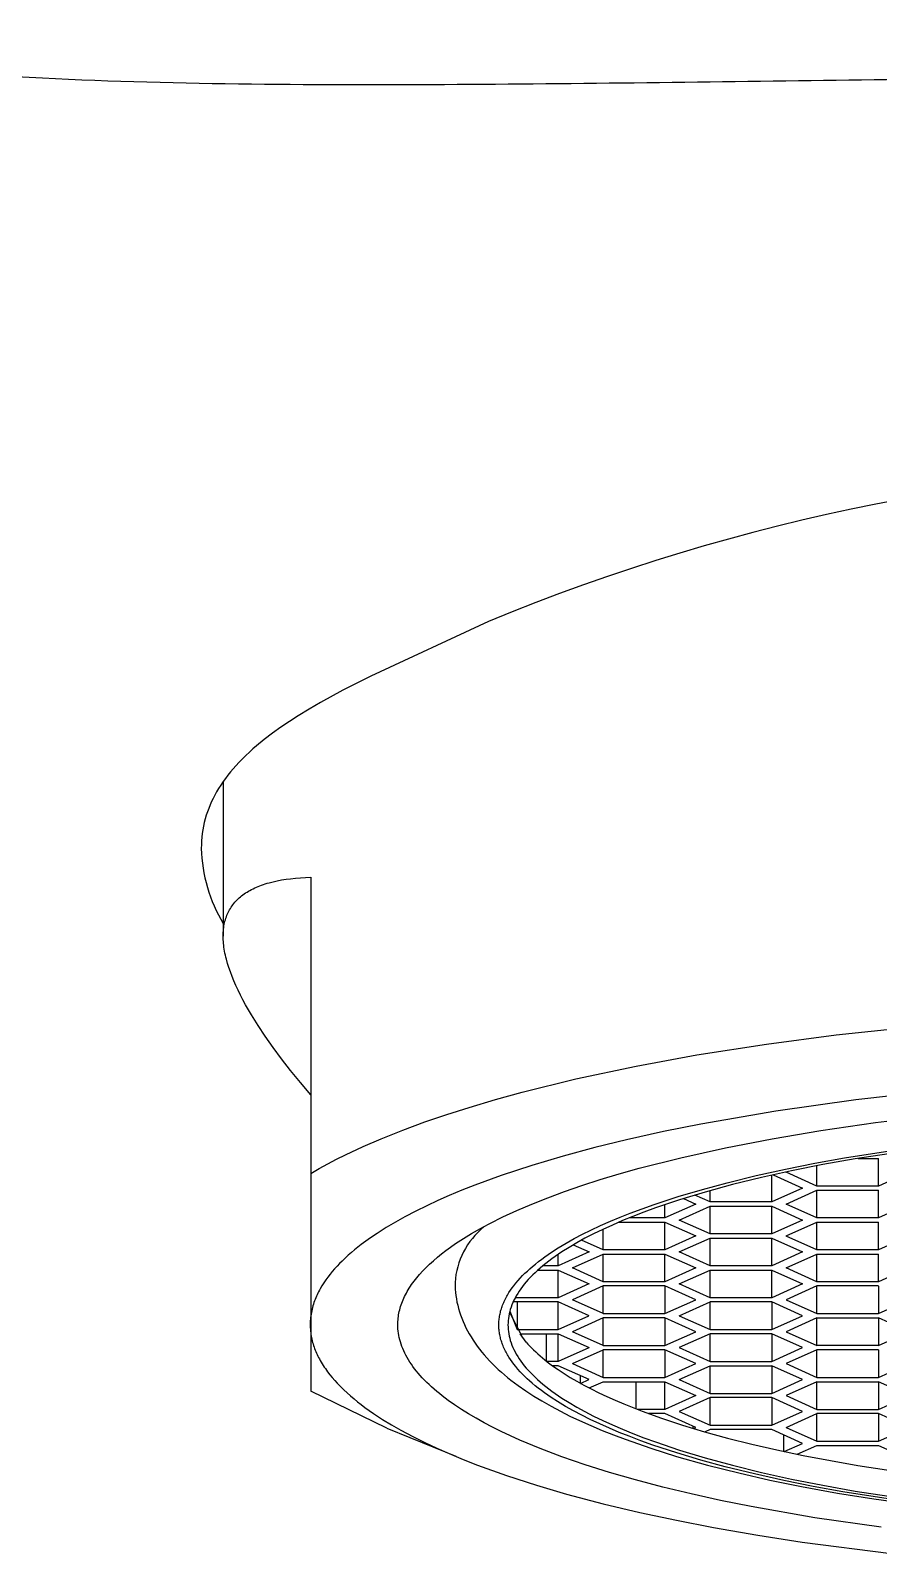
# Model space of a CAD drawing. Extents: x 38931 to 39525, y 15845 to 16265.
# Drawn here: x 39344.56 to 39354.24, y 15967.34 to 15984.72 of the extents above; entities that cross this region are included whole.
import ezdxf

# ---------------------------------------------------------------- set-up
doc = ezdxf.new("R2010")
doc.units = 0
doc.header["$LTSCALE"] = 7
doc.header["$MEASUREMENT"] = 0
doc.layers.get('0').update_dxf_attribs({"color": 2, "linetype": 'CONTINUOUS'})
doc.layers.add('DWG', color=7, linetype='CONTINUOUS')
doc.layers.add('Make2D 표시선', color=7, linetype='CONTINUOUS')

msp = doc.modelspace()

# ---------------------------------------------------------------- linework, layer by layer
at = {"color": 2}
for p, q in [((39353.5376, 15971.53296), (39353.5376, 15971.76357)), ((39354.00878, 15971.8483), (39354.24102, 15971.8483)), ((39354.24102, 15971.53296), (39354.24102, 15971.8478)), ((39353.02266, 15971.3509), (39353.02266, 15971.65629)), ((39353.03744, 15971.65961), (39353.37437, 15971.50857)), ((39353.18589, 15971.69063), (39353.19222, 15971.69347)), ((39353.5376, 15971.53296), (39353.18607, 15971.69055)), ((39354.59254, 15971.69055), (39354.24102, 15971.53296)), ((39352.01624, 15971.38917), (39352.156, 15971.32651)), ((39352.31923, 15971.3509), (39352.14556, 15971.42876)), ((39352.31923, 15971.3509), (39352.31923, 15971.47918)), ((39353.37418, 15971.50849), (39353.02266, 15971.3509)), ((39353.18589, 15971.32651), (39353.53741, 15971.4841)), ((39354.24102, 15971.53296), (39353.5376, 15971.53296)), ((39353.5376, 15971.48418), (39354.24102, 15971.48418)), ((39353.5376, 15971.16884), (39353.5376, 15971.48368)), ((39354.24102, 15971.16884), (39354.24102, 15971.48368)), ((39352.15582, 15971.32643), (39351.80429, 15971.16884)), ((39351.80429, 15971.16884), (39351.80429, 15971.32004)), ((39351.96752, 15971.14445), (39352.31905, 15971.30204)), ((39353.02266, 15971.3509), (39352.31923, 15971.3509)), ((39352.31923, 15971.30212), (39353.02266, 15971.30212)), ((39352.31923, 15970.98679), (39352.31923, 15971.30162)), ((39353.02266, 15970.98679), (39353.02266, 15971.30162)), ((39353.02284, 15971.30204), (39353.37437, 15971.14445)), ((39353.5376, 15971.16884), (39353.18607, 15971.32643)), ((39354.59254, 15971.32643), (39354.24102, 15971.16884)), ((39351.10087, 15970.80473), (39351.10087, 15971.04076)), ((39351.27803, 15971.12006), (39351.80429, 15971.12006)), ((39351.80429, 15971.16884), (39351.39545, 15971.16884)), ((39351.80429, 15971.12006), (39352.156, 15970.96239)), ((39351.80429, 15970.80473), (39351.80429, 15971.12006)), ((39352.31923, 15970.98679), (39351.96771, 15971.14437)), ((39353.37418, 15971.14437), (39353.02266, 15970.98679)), ((39353.18589, 15970.96239), (39353.53741, 15971.11998)), ((39354.24102, 15971.16884), (39353.5376, 15971.16884)), ((39353.5376, 15971.12006), (39354.24102, 15971.12006)), ((39353.5376, 15970.80473), (39353.5376, 15971.11956)), ((39354.24102, 15970.80473), (39354.24102, 15971.11956)), ((39351.10087, 15970.80473), (39350.85346, 15970.91564)), ((39352.156, 15970.96239), (39351.80429, 15970.80473)), ((39351.96752, 15970.78034), (39352.31905, 15970.93792)), ((39353.02266, 15970.98679), (39352.31923, 15970.98679)), ((39352.31923, 15970.938), (39353.02266, 15970.938)), ((39352.31923, 15970.62267), (39352.31923, 15970.9375)), ((39353.02266, 15970.62267), (39353.02266, 15970.9375)), ((39353.02284, 15970.93792), (39353.37437, 15970.78034)), ((39353.5376, 15970.80473), (39353.18607, 15970.96231)), ((39354.59254, 15970.96231), (39354.24102, 15970.80473)), ((39350.93745, 15970.78025), (39350.58593, 15970.62267)), ((39350.58593, 15970.62267), (39350.58593, 15970.7532)), ((39350.74916, 15970.59828), (39351.10068, 15970.75586)), ((39350.75729, 15970.86118), (39350.93764, 15970.78034)), ((39351.80429, 15970.80473), (39351.10087, 15970.80473)), ((39351.10087, 15970.75594), (39351.80429, 15970.75594)), ((39351.10087, 15970.44061), (39351.10087, 15970.75544)), ((39351.80429, 15970.44061), (39351.80429, 15970.75544)), ((39351.80448, 15970.75586), (39352.156, 15970.59828)), ((39352.31923, 15970.62267), (39351.96771, 15970.78025)), ((39353.37418, 15970.78025), (39353.02266, 15970.62267)), ((39353.18589, 15970.59828), (39353.53741, 15970.75586)), ((39354.24102, 15970.80473), (39353.5376, 15970.80473)), ((39353.5376, 15970.75594), (39354.24102, 15970.75594)), ((39353.5376, 15970.44061), (39353.5376, 15970.75544)), ((39354.24102, 15970.44061), (39354.24102, 15970.75544)), ((39350.35461, 15970.57388), (39350.58593, 15970.57388)), ((39350.58593, 15970.62267), (39350.41121, 15970.62267)), ((39350.58593, 15970.57388), (39350.93764, 15970.41622)), ((39350.58593, 15970.25855), (39350.58593, 15970.57388)), ((39351.10087, 15970.44061), (39350.74916, 15970.59828)), ((39352.15582, 15970.59819), (39351.80429, 15970.44061)), ((39351.96752, 15970.41622), (39352.31905, 15970.5738)), ((39353.02266, 15970.62267), (39352.31923, 15970.62267)), ((39352.31923, 15970.57388), (39353.02266, 15970.57388)), ((39352.31923, 15970.25855), (39352.31923, 15970.57338)), ((39353.02266, 15970.25855), (39353.02266, 15970.57338)), ((39353.02284, 15970.5738), (39353.37437, 15970.41622)), ((39353.5376, 15970.44061), (39353.18607, 15970.59819)), ((39354.59254, 15970.59819), (39354.24102, 15970.44061)), ((39350.93683, 15970.41585), (39350.58593, 15970.25855)), ((39351.10087, 15970.39183), (39350.74916, 15970.23416)), ((39351.80429, 15970.44061), (39351.10087, 15970.44061)), ((39351.80429, 15970.39183), (39351.10087, 15970.39183)), ((39351.10087, 15970.07649), (39351.10087, 15970.39183)), ((39351.80429, 15970.39132), (39351.80429, 15970.07649)), ((39352.156, 15970.23416), (39351.80448, 15970.39174)), ((39352.31923, 15970.25855), (39351.96771, 15970.41613)), ((39353.37418, 15970.41613), (39353.02266, 15970.25855)), ((39353.53741, 15970.39174), (39353.18589, 15970.23416)), ((39354.24102, 15970.44061), (39353.5376, 15970.44061)), ((39354.24102, 15970.39183), (39353.5376, 15970.39183)), ((39353.5376, 15970.07649), (39353.5376, 15970.39132)), ((39354.24102, 15970.39132), (39354.24102, 15970.07649)), ((39350.58593, 15970.20977), (39350.07179, 15970.20977)), ((39350.58593, 15970.25855), (39350.09589, 15970.25855)), ((39350.11932, 15970.20977), (39350.11932, 15969.89443)), ((39350.93764, 15970.0521), (39350.58593, 15970.20977)), ((39350.58593, 15969.89443), (39350.58593, 15970.20977)), ((39351.10087, 15970.07649), (39350.74916, 15970.23416)), ((39351.80429, 15970.07649), (39352.15582, 15970.23407)), ((39351.96753, 15970.0521), (39352.31905, 15970.20968)), ((39353.02266, 15970.25855), (39352.31923, 15970.25855)), ((39353.02266, 15970.20977), (39352.31923, 15970.20977)), ((39352.31923, 15969.89443), (39352.31923, 15970.20927)), ((39353.02266, 15970.20927), (39353.02266, 15969.89443)), ((39353.37437, 15970.0521), (39353.02284, 15970.20968)), ((39353.18607, 15970.23407), (39353.5376, 15970.07649)), ((39354.24102, 15970.07649), (39354.59254, 15970.23407)), ((39350.03136, 15970.09491), (39350.17767, 15969.80512)), ((39350.03427, 15970.10596), (39350.11932, 15969.89443)), ((39350.58593, 15969.89443), (39350.93642, 15970.05155)), ((39351.10087, 15970.02771), (39350.74916, 15969.87004)), ((39351.10087, 15970.07649), (39351.80429, 15970.07649)), ((39351.80429, 15970.02771), (39351.10087, 15970.02771)), ((39351.10087, 15969.71237), (39351.10087, 15970.02771)), ((39352.156, 15969.87004), (39351.80429, 15970.02771)), ((39351.80429, 15970.02771), (39351.80429, 15969.71237)), ((39351.96753, 15970.05209), (39352.31923, 15969.89443)), ((39353.02266, 15969.89443), (39353.37418, 15970.05201)), ((39353.5376, 15970.02771), (39353.18589, 15969.87004)), ((39353.5376, 15970.07649), (39354.24102, 15970.07649)), ((39353.5376, 15970.02771), (39354.24102, 15970.02771)), ((39353.5376, 15969.71237), (39353.5376, 15970.02771)), ((39354.59273, 15969.87004), (39354.24102, 15970.02771)), ((39354.24102, 15970.02771), (39354.24102, 15969.71237)), ((39350.11932, 15969.89443), (39350.58593, 15969.89443)), ((39350.22109, 15969.7519), (39350.15005, 15969.84565)), ((39350.15005, 15969.84565), (39350.58593, 15969.84565)), ((39350.45394, 15969.53274), (39350.45394, 15969.84565)), ((39350.58593, 15969.84565), (39350.93764, 15969.68798)), ((39350.58593, 15969.53031), (39350.58593, 15969.84565)), ((39351.10087, 15969.71237), (39350.74916, 15969.87004)), ((39351.80429, 15969.71237), (39352.156, 15969.87004)), ((39352.31923, 15969.84565), (39351.96753, 15969.68798)), ((39352.31923, 15969.89443), (39353.02266, 15969.89443)), ((39353.02266, 15969.84565), (39352.31923, 15969.84565)), ((39352.31923, 15969.53031), (39352.31923, 15969.84565)), ((39353.02266, 15969.84565), (39353.02266, 15969.53031)), ((39353.37437, 15969.68798), (39353.02266, 15969.84565)), ((39353.18589, 15969.87004), (39353.5376, 15969.71237)), ((39354.24102, 15969.71237), (39354.59254, 15969.86995)), ((39350.93683, 15969.68762), (39350.58593, 15969.53031)), ((39350.74916, 15969.50592), (39351.10087, 15969.66359)), ((39351.10087, 15969.71237), (39351.80429, 15969.71237)), ((39351.80429, 15969.66359), (39351.10087, 15969.66359)), ((39351.10087, 15969.34825), (39351.10087, 15969.66359)), ((39351.80429, 15969.66359), (39351.80429, 15969.34825)), ((39352.156, 15969.50592), (39351.80429, 15969.66359)), ((39351.96753, 15969.68798), (39352.31923, 15969.53031)), ((39353.02266, 15969.53031), (39353.37437, 15969.68798)), ((39353.5376, 15969.66359), (39353.18589, 15969.50592)), ((39354.24102, 15969.71237), (39353.5376, 15969.71237)), ((39353.5376, 15969.34825), (39353.5376, 15969.66359)), ((39354.24102, 15969.66359), (39353.5376, 15969.66359)), ((39354.24102, 15969.66298), (39354.24102, 15969.34825)), ((39350.58593, 15969.53031), (39350.45704, 15969.53031)), ((39350.58593, 15969.48153), (39350.5219, 15969.48153)), ((39350.93764, 15969.32386), (39350.58593, 15969.48153)), ((39350.74916, 15969.50592), (39351.10087, 15969.34825)), ((39351.80429, 15969.34825), (39352.156, 15969.50592)), ((39351.96752, 15969.32386), (39352.31923, 15969.48153)), ((39352.31923, 15969.53031), (39353.02266, 15969.53031)), ((39352.31923, 15969.48153), (39353.02266, 15969.48153)), ((39352.31923, 15969.16619), (39352.31923, 15969.48153)), ((39353.37437, 15969.32386), (39353.02266, 15969.48153)), ((39353.02266, 15969.48153), (39353.02266, 15969.16619)), ((39353.18589, 15969.50592), (39353.5376, 15969.34825)), ((39354.24102, 15969.34825), (39354.59273, 15969.50592)), ((39350.83743, 15969.36878), (39350.83743, 15969.28299)), ((39350.84148, 15969.28076), (39350.93642, 15969.32331)), ((39351.10087, 15969.34825), (39351.80429, 15969.34825)), ((39351.96752, 15969.32386), (39352.31923, 15969.16619)), ((39353.02266, 15969.16619), (39353.37437, 15969.32386)), ((39353.5376, 15969.34825), (39354.24102, 15969.34825)), ((39350.94087, 15969.22774), (39351.10087, 15969.29947)), ((39351.10087, 15969.29947), (39351.80429, 15969.29947)), ((39351.47539, 15968.98927), (39351.47539, 15969.29947)), ((39351.80429, 15968.98413), (39351.80429, 15969.29947)), ((39351.80429, 15969.29947), (39352.156, 15969.1418)), ((39352.156, 15969.1418), (39351.80429, 15968.98413)), ((39352.31923, 15969.16619), (39353.02266, 15969.16619)), ((39353.5376, 15969.29947), (39353.18589, 15969.1418)), ((39353.18589, 15969.1418), (39353.5376, 15968.98413)), ((39353.5376, 15969.29947), (39354.24102, 15969.29947)), ((39353.5376, 15968.98413), (39353.5376, 15969.29947)), ((39354.24102, 15969.29947), (39354.24102, 15968.98413)), ((39354.59273, 15969.1418), (39354.24102, 15969.29947)), ((39354.24102, 15968.98413), (39354.59273, 15969.1418)), ((39351.80429, 15968.98413), (39351.48861, 15968.98413)), ((39352.31923, 15969.11741), (39351.96752, 15968.95974)), ((39351.96752, 15968.95974), (39352.31923, 15968.80207)), ((39353.02266, 15969.11741), (39352.31923, 15969.11741)), ((39352.31923, 15968.80207), (39352.31923, 15969.11741)), ((39353.02266, 15969.11741), (39353.02266, 15968.80207)), ((39353.37437, 15968.95974), (39353.02266, 15969.11741)), ((39353.02266, 15968.80207), (39353.37437, 15968.95974)), ((39353.5376, 15968.98413), (39354.24102, 15968.98413)), ((39351.80429, 15968.93535), (39351.61821, 15968.93535)), ((39352.156, 15968.77768), (39351.80429, 15968.93535)), ((39352.12204, 15968.79291), (39352.12204, 15968.76812)), ((39352.31923, 15968.80207), (39353.02266, 15968.80207)), ((39353.18589, 15968.77768), (39353.5376, 15968.93535)), ((39354.24102, 15968.93535), (39353.5376, 15968.93535)), ((39353.5376, 15968.62001), (39353.5376, 15968.93535)), ((39354.24102, 15968.93535), (39354.24102, 15968.62001)), ((39354.59273, 15968.77768), (39354.24102, 15968.93535)), ((39352.12959, 15968.76584), (39352.156, 15968.77768)), ((39352.31923, 15968.75329), (39352.26103, 15968.7272)), ((39353.02266, 15968.75329), (39352.31923, 15968.75329)), ((39353.37437, 15968.59562), (39353.02266, 15968.75329)), ((39353.15643, 15968.69332), (39353.15643, 15968.50403)), ((39353.18589, 15968.77768), (39353.5376, 15968.62001)), ((39353.5376, 15968.62001), (39354.24102, 15968.62001)), ((39354.24102, 15968.62001), (39354.59273, 15968.77768)), ((39353.16562, 15968.50205), (39353.37437, 15968.59562)), ((39353.31369, 15968.47086), (39353.5376, 15968.57123)), ((39353.5376, 15968.57123), (39354.24102, 15968.57123)), ((39354.24102, 15968.57123), (39354.59273, 15968.41356))]:
    msp.add_line(p, q, dxfattribs=at)
at = {"layer": 'DWG', "linetype": 'Continuous'}
msp.add_open_spline([(39340.00855, 15984.72071), (39340.81159, 15984.56673), (39342.42198, 15984.33027), (39344.83712, 15984.15243), (39347.2219, 15984.09931), (39350.3356, 15984.10586), (39354.17591, 15984.16184), (39357.2343, 15984.1967), (39358.75611, 15984.1967)], degree=3, knots=[0, 0, 0, 0, 0.1305974, 0.25962822, 0.3865638, 0.51149833, 0.75693769, 1, 1, 1, 1], dxfattribs=at)
at = {"layer": 'Make2D 표시선'}
for p, q in [((39346.76317, 15976.14907), (39346.76317, 15974.3848)), ((39347.76236, 15975.05582), (39347.76236, 15971.67515)), ((39347.76236, 15971.67515), (39347.76236, 15969.19328)), ((39348.62972, 15968.77079), (39347.76236, 15969.19328)), ((39348.62972, 15968.77079), (39349.41664, 15968.44991))]:
    msp.add_line(p, q, dxfattribs=at)
for points in [[(39349.78993, 15977.97399), (39348.44748, 15977.35177), (39348.12956, 15977.18996), (39347.87181, 15977.04933), (39347.74487, 15976.97561), (39347.61958, 15976.89912), (39347.51969, 15976.83499), (39347.42135, 15976.76852), (39347.32486, 15976.69941), (39347.23053, 15976.62739), (39347.14496, 15976.55744), (39347.10314, 15976.52132), (39347.06204, 15976.4844), (39347.02174, 15976.44663), (39346.98229, 15976.40798), (39346.94377, 15976.36841), (39346.90624, 15976.32787), (39346.87568, 15976.29324), (39346.84592, 15976.25791), (39346.81704, 15976.22187), (39346.78908, 15976.18511), (39346.76212, 15976.14764), (39346.73623, 15976.10943), (39346.71146, 15976.07049), (39346.68789, 15976.0308), (39346.66768, 15975.99432), (39346.64855, 15975.95725), (39346.63052, 15975.91963), (39346.61366, 15975.88148), (39346.59799, 15975.84283), (39346.58357, 15975.8037), (39346.57043, 15975.76414), (39346.55862, 15975.72415), (39346.54792, 15975.68276), (39346.53866, 15975.641), (39346.53084, 15975.59895), (39346.52445, 15975.55665), (39346.51949, 15975.51416), (39346.51596, 15975.47153), (39346.51385, 15975.42882), (39346.51317, 15975.38609)], [(39347.76236, 15972.57427), (39347.64416, 15972.71439), (39347.53304, 15972.85127), (39347.42909, 15972.98486), (39347.33236, 15973.11506), (39347.24295, 15973.24179), (39347.16093, 15973.36499), (39347.08636, 15973.48456), (39347.05189, 15973.54297), (39347.01932, 15973.60044), (39346.98865, 15973.65697), (39346.9599, 15973.71254), (39346.93306, 15973.76715), (39346.90815, 15973.82078), (39346.88518, 15973.87343), (39346.86416, 15973.92508), (39346.8451, 15973.97573), (39346.828, 15974.02537), (39346.81288, 15974.07399), (39346.79975, 15974.12157), (39346.79393, 15974.14497), (39346.78861, 15974.1681), (39346.78379, 15974.19098), (39346.77948, 15974.21359), (39346.77566, 15974.23593), (39346.77236, 15974.25801), (39346.76955, 15974.27982), (39346.76726, 15974.30136), (39346.76547, 15974.32263), (39346.76419, 15974.34362), (39346.76343, 15974.36435), (39346.76317, 15974.3848), (39346.76343, 15974.40495), (39346.76419, 15974.4248), (39346.76547, 15974.44434), (39346.76726, 15974.46357), (39346.76955, 15974.48249), (39346.77236, 15974.50111), (39346.77566, 15974.51941), (39346.77948, 15974.53741), (39346.78379, 15974.5551), (39346.78861, 15974.57247), (39346.79393, 15974.58955), (39346.79975, 15974.60631), (39346.80607, 15974.62277), (39346.81288, 15974.63891), (39346.8202, 15974.65475), (39346.828, 15974.67028), (39346.8363, 15974.68551), (39346.8451, 15974.70043), (39346.85438, 15974.71504), (39346.86416, 15974.72934), (39346.87443, 15974.74333), (39346.88518, 15974.75702), (39346.89642, 15974.7704), (39346.90815, 15974.78348), (39346.92036, 15974.79624), (39346.93306, 15974.8087), (39346.94624, 15974.82086), (39346.9599, 15974.83271), (39346.97403, 15974.84425), (39346.98865, 15974.85548), (39347.00375, 15974.86641), (39347.01932, 15974.87703), (39347.03537, 15974.88735), (39347.05189, 15974.89736), (39347.06889, 15974.90706), (39347.08636, 15974.91646), (39347.1043, 15974.92555), (39347.12271, 15974.93434), (39347.14158, 15974.94282), (39347.16093, 15974.95099), (39347.18074, 15974.95886), (39347.20101, 15974.96643), (39347.22175, 15974.97369), (39347.24295, 15974.98064), (39347.26462, 15974.98729), (39347.28674, 15974.99364), (39347.33236, 15975.00541), (39347.37982, 15975.01597), (39347.42909, 15975.02531), (39347.48016, 15975.03343), (39347.53304, 15975.04034), (39347.58771, 15975.04603), (39347.64416, 15975.05051), (39347.70238, 15975.05377), (39347.76236, 15975.05582)], [(39347.76236, 15971.67515), (39347.85964, 15971.7313), (39347.95805, 15971.78535), (39348.0575, 15971.83743), (39348.15792, 15971.88764), (39348.36127, 15971.98293), (39348.56741, 15972.0721), (39348.81482, 15972.17109), (39349.06478, 15972.26341), (39349.31691, 15972.34974), (39349.57082, 15972.43072), (39349.87213, 15972.5202), (39350.17516, 15972.60366), (39350.78544, 15972.75445), (39351.47434, 15972.90146), (39352.1672, 15973.02864), (39352.9609, 15973.15299), (39353.75747, 15973.25727), (39354.55632, 15973.34312)], [(39354.89708, 15972.61725), (39353.9814, 15972.51611), (39353.06909, 15972.38826), (39352.21338, 15972.2399), (39351.78773, 15972.15403), (39351.36392, 15972.05943), (39351.00257, 15971.9708), (39350.64334, 15971.87407), (39350.28682, 15971.76804), (39349.93357, 15971.65152), (39349.63499, 15971.54258), (39349.48713, 15971.48434), (39349.34043, 15971.42327), (39349.2125, 15971.36702), (39349.08576, 15971.30817), (39348.9604, 15971.24648), (39348.83658, 15971.1817), (39348.72874, 15971.12173), (39348.62259, 15971.05885), (39348.51846, 15970.9927), (39348.46727, 15970.9583), (39348.41672, 15970.92295), (39348.33902, 15970.86565), (39348.30091, 15970.83601), (39348.26336, 15970.80569), (39348.22642, 15970.77464), (39348.19012, 15970.74284), (39348.15453, 15970.71026), (39348.11968, 15970.67687), (39348.09085, 15970.64799), (39348.06266, 15970.61848), (39348.03517, 15970.58833), (39348.00846, 15970.5575), (39347.98259, 15970.52597), (39347.95763, 15970.49373), (39347.93366, 15970.46074), (39347.91074, 15970.42698), (39347.89006, 15970.39429), (39347.8705, 15970.36091), (39347.86117, 15970.34397), (39347.85215, 15970.32686), (39347.84346, 15970.3096), (39347.83511, 15970.29217), (39347.82711, 15970.2746), (39347.81949, 15970.25686), (39347.81224, 15970.23898), (39347.80538, 15970.22095), (39347.79893, 15970.20278), (39347.7929, 15970.18446), (39347.7873, 15970.16601), (39347.78214, 15970.14741), (39347.77741, 15970.12858), (39347.77315, 15970.10962), (39347.76936, 15970.09055), (39347.76604, 15970.07139), (39347.76319, 15970.05214), (39347.76083, 15970.03284), (39347.75895, 15970.01347), (39347.75755, 15969.99407), (39347.75665, 15969.97464), (39347.75624, 15969.9552), (39347.75633, 15969.93576), (39347.75692, 15969.91633), (39347.75801, 15969.89694), (39347.75961, 15969.87758), (39347.76172, 15969.85828), (39347.76434, 15969.83905), (39347.76733, 15969.82075), (39347.77079, 15969.80253), (39347.77469, 15969.7844), (39347.77903, 15969.76636), (39347.78379, 15969.74842), (39347.78897, 15969.73058), (39347.79455, 15969.71286), (39347.80052, 15969.69525), (39347.80686, 15969.67776), (39347.81358, 15969.66041), (39347.82064, 15969.64318), (39347.82805, 15969.6261), (39347.83579, 15969.60917), (39347.84384, 15969.59238), (39347.8522, 15969.57576), (39347.86086, 15969.55929), (39347.87131, 15969.54031), (39347.88213, 15969.52156), (39347.8933, 15969.50303), (39347.90482, 15969.48472), (39347.91668, 15969.46664), (39347.92886, 15969.44876), (39347.95413, 15969.41364), (39347.98054, 15969.37935), (39348.00798, 15969.34585), (39348.03637, 15969.31313), (39348.06559, 15969.28115), (39348.10181, 15969.24357), (39348.13903, 15969.207), (39348.17718, 15969.1714), (39348.2162, 15969.13672), (39348.25601, 15969.10294), (39348.29655, 15969.07001), (39348.33774, 15969.03789), (39348.3795, 15969.00654), (39348.42897, 15968.97084), (39348.47908, 15968.93609), (39348.58112, 15968.8693), (39348.68528, 15968.80584), (39348.79122, 15968.74537), (39348.92581, 15968.6735), (39349.06239, 15968.60544), (39349.20067, 15968.54085), (39349.34037, 15968.47936), (39349.50278, 15968.41195), (39349.66654, 15968.34792), (39349.99749, 15968.229), (39350.33846, 15968.11865), (39350.68235, 15968.01774), (39351.09786, 15967.90744), (39351.51603, 15967.80769), (39351.93639, 15967.71738), (39352.3585, 15967.63543), (39352.86351, 15967.5473), (39353.37008, 15967.46886), (39354.38698, 15967.3384)], [(39354.27285, 15967.63775), (39353.51407, 15967.74717), (39352.78765, 15967.8746), (39352.43954, 15967.94477), (39352.10298, 15968.01901), (39351.77902, 15968.09712), (39351.46866, 15968.1789), (39351.17279, 15968.2641), (39350.89223, 15968.35245), (39350.6277, 15968.44367), (39350.37983, 15968.53748), (39350.14912, 15968.63357), (39350.04034, 15968.68238), (39349.93599, 15968.73163), (39349.83611, 15968.7813), (39349.74073, 15968.83135), (39349.64987, 15968.88173), (39349.56354, 15968.9324), (39349.48174, 15968.98333), (39349.40448, 15969.03448), (39349.33176, 15969.0858), (39349.26355, 15969.13726), (39349.23114, 15969.16303), (39349.19985, 15969.18883), (39349.16968, 15969.21464), (39349.14062, 15969.24046), (39349.11268, 15969.26629), (39349.08584, 15969.29212), (39349.06011, 15969.31794), (39349.03548, 15969.34377), (39349.01194, 15969.36958), (39348.98948, 15969.39538), (39348.96811, 15969.42115), (39348.94782, 15969.44691), (39348.92859, 15969.47264), (39348.91043, 15969.49833), (39348.89332, 15969.52399), (39348.87726, 15969.54961), (39348.86224, 15969.57519), (39348.84826, 15969.60072), (39348.8353, 15969.6262), (39348.82336, 15969.65163), (39348.81242, 15969.677), (39348.80249, 15969.7023), (39348.79355, 15969.72754), (39348.78559, 15969.75272), (39348.7786, 15969.77782), (39348.77257, 15969.80284), (39348.76751, 15969.82779), (39348.76338, 15969.85266), (39348.76019, 15969.87744), (39348.75792, 15969.90214), (39348.75657, 15969.92674), (39348.75612, 15969.95125), (39348.75638, 15969.96977), (39348.75715, 15969.98833), (39348.75844, 15970.00695), (39348.76025, 15970.02562), (39348.76259, 15970.04434), (39348.76546, 15970.06311), (39348.76887, 15970.08192), (39348.77282, 15970.10078), (39348.77732, 15970.11969), (39348.78236, 15970.13864), (39348.78796, 15970.15763), (39348.79412, 15970.17666), (39348.80083, 15970.19573), (39348.80811, 15970.21484), (39348.81596, 15970.23398), (39348.82439, 15970.25316), (39348.83339, 15970.27237), (39348.84297, 15970.29161), (39348.85313, 15970.31088), (39348.86388, 15970.33018), (39348.87522, 15970.34951), (39348.88715, 15970.36886), (39348.89968, 15970.38824), (39348.91281, 15970.40763), (39348.92655, 15970.42705), (39348.94089, 15970.44649), (39348.95584, 15970.46594), (39348.9714, 15970.4854), (39348.98758, 15970.50488), (39349.00437, 15970.52437), (39349.03982, 15970.56338), (39349.07777, 15970.6024), (39349.11824, 15970.64144), (39349.16123, 15970.68047), (39349.20678, 15970.71947), (39349.25488, 15970.75844), (39349.30555, 15970.79734), (39349.3588, 15970.83618), (39349.41463, 15970.87493), (39349.47305, 15970.91358), (39349.53406, 15970.9521), (39349.59766, 15970.99049), (39349.66385, 15971.02872), (39349.73263, 15971.06678), (39349.80398, 15971.10465), (39349.9544, 15971.17975), (39350.11502, 15971.2539), (39350.2857, 15971.32694), (39350.46629, 15971.39876), (39350.65658, 15971.46921), (39350.85635, 15971.53816), (39351.06532, 15971.6055), (39351.28319, 15971.67109), (39351.50964, 15971.73483), (39351.98678, 15971.85628), (39352.49351, 15971.96904), (39353.02622, 15972.07244), (39353.58103, 15972.16591), (39354.20835, 15972.25631), (39354.85171, 15972.33401)], [(39354.59962, 15967.92441), (39353.83489, 15968.04314), (39353.49697, 15968.10464), (39353.16024, 15968.17234), (39352.825, 15968.24694), (39352.49154, 15968.32917), (39352.21386, 15968.40453), (39351.93819, 15968.4868), (39351.6651, 15968.57703), (39351.52969, 15968.62547), (39351.39513, 15968.67629), (39351.28241, 15968.72113), (39351.1705, 15968.76798), (39351.05957, 15968.81709), (39350.94979, 15968.86868), (39350.85528, 15968.91581), (39350.76195, 15968.96522), (39350.67001, 15969.01712), (39350.57965, 15969.07175), (39350.50404, 15969.12067), (39350.43006, 15969.172), (39350.39379, 15969.19866), (39350.35806, 15969.22603), (39350.32291, 15969.25414), (39350.28838, 15969.28303), (39350.25984, 15969.30796), (39350.23184, 15969.3335), (39350.20442, 15969.35967), (39350.17766, 15969.38649), (39350.15162, 15969.41399), (39350.12635, 15969.44219), (39350.10193, 15969.47113), (39350.0784, 15969.50083), (39350.05922, 15969.5266), (39350.04081, 15969.55293), (39350.02326, 15969.57983), (39350.01483, 15969.59349), (39350.00664, 15969.60729), (39349.99871, 15969.62123), (39349.99104, 15969.63531), (39349.98365, 15969.64954), (39349.97654, 15969.6639), (39349.96973, 15969.67841), (39349.96322, 15969.69306), (39349.95703, 15969.70785), (39349.95116, 15969.72278), (39349.9462, 15969.73624), (39349.94152, 15969.7498), (39349.93712, 15969.76347), (39349.933, 15969.77722), (39349.92918, 15969.79107), (39349.92566, 15969.80498), (39349.92245, 15969.81897), (39349.91954, 15969.83303), (39349.91696, 15969.84714), (39349.9147, 15969.8613), (39349.91276, 15969.8755), (39349.91117, 15969.88974), (39349.90992, 15969.90401), (39349.90902, 15969.9183), (39349.90847, 15969.93261), (39349.90829, 15969.94693), (39349.90847, 15969.9613), (39349.90902, 15969.97568), (39349.90993, 15969.99003), (39349.91119, 15970.00437), (39349.91279, 15970.01868), (39349.91474, 15970.03295), (39349.91701, 15970.04719), (39349.91962, 15970.06137), (39349.92255, 15970.07549), (39349.92579, 15970.08955), (39349.92934, 15970.10354), (39349.93319, 15970.11745), (39349.93734, 15970.13127), (39349.94177, 15970.14499), (39349.94649, 15970.15862), (39349.95149, 15970.17214), (39349.95741, 15970.18714), (39349.96366, 15970.202), (39349.97022, 15970.21672), (39349.9771, 15970.23129), (39349.98427, 15970.24571), (39349.99173, 15970.25999), (39349.99947, 15970.27413), (39350.00747, 15970.28812), (39350.01573, 15970.30198), (39350.02423, 15970.31568), (39350.04194, 15970.34267), (39350.0605, 15970.36909), (39350.07983, 15970.39494), (39350.10357, 15970.42475), (39350.12821, 15970.45381), (39350.15369, 15970.48212), (39350.17995, 15970.50973), (39350.20693, 15970.53665), (39350.23456, 15970.56291), (39350.26278, 15970.58855), (39350.29154, 15970.61358), (39350.32636, 15970.6426), (39350.36179, 15970.67083), (39350.39782, 15970.69832), (39350.43438, 15970.72509), (39350.50895, 15970.77663), (39350.58517, 15970.82572), (39350.67631, 15970.88051), (39350.76905, 15970.93255), (39350.86317, 15970.98207), (39350.95847, 15971.02931), (39351.06915, 15971.08106), (39351.18095, 15971.13034), (39351.29372, 15971.17737), (39351.40732, 15971.22237), (39351.54291, 15971.27335), (39351.67938, 15971.32191), (39351.95464, 15971.41231), (39352.23249, 15971.49466), (39352.51234, 15971.57007), (39352.84524, 15971.65161), (39353.17985, 15971.72566), (39353.51591, 15971.79288), (39353.85316, 15971.85396), (39354.61555, 15971.97174)], [(39354.74411, 15971.95874), (39353.97481, 15971.84258), (39353.60518, 15971.77647), (39353.24775, 15971.70524), (39352.90408, 15971.62913), (39352.57563, 15971.54841), (39352.26377, 15971.4634), (39351.96969, 15971.37445), (39351.69448, 15971.28194), (39351.56424, 15971.23448), (39351.43904, 15971.18628), (39351.31897, 15971.13739), (39351.20411, 15971.08787), (39351.09452, 15971.03778), (39350.99024, 15970.98717), (39350.89134, 15970.93609), (39350.79783, 15970.8846), (39350.70973, 15970.83276), (39350.62706, 15970.78062), (39350.54981, 15970.72823), (39350.51322, 15970.70196), (39350.47798, 15970.67565), (39350.44409, 15970.64931), (39350.41154, 15970.62294), (39350.38033, 15970.59654), (39350.35045, 15970.57013), (39350.32191, 15970.54372), (39350.29469, 15970.5173), (39350.26878, 15970.49088), (39350.24419, 15970.46447), (39350.2209, 15970.43808), (39350.1989, 15970.41172), (39350.17819, 15970.38537), (39350.15876, 15970.35907), (39350.1406, 15970.3328), (39350.12369, 15970.30657), (39350.10803, 15970.2804), (39350.09361, 15970.25428), (39350.08042, 15970.22822), (39350.06844, 15970.20223), (39350.05766, 15970.17631), (39350.04807, 15970.15046), (39350.03966, 15970.12469), (39350.03242, 15970.09901), (39350.02633, 15970.07342), (39350.02137, 15970.04792), (39350.01755, 15970.02252), (39350.01483, 15969.99723), (39350.01321, 15969.97204), (39350.01267, 15969.94696), (39350.01321, 15969.92188), (39350.01483, 15969.89669), (39350.01755, 15969.87139), (39350.02137, 15969.84599), (39350.02633, 15969.82049), (39350.03242, 15969.7949), (39350.03966, 15969.76922), (39350.04807, 15969.74346), (39350.05766, 15969.71761), (39350.06844, 15969.69169), (39350.08042, 15969.66569), (39350.09361, 15969.63963), (39350.10803, 15969.61352), (39350.12369, 15969.58734), (39350.1406, 15969.56112), (39350.15876, 15969.53485), (39350.17819, 15969.50854), (39350.1989, 15969.4822), (39350.2209, 15969.45583), (39350.24419, 15969.42944), (39350.26878, 15969.40303), (39350.29469, 15969.37662), (39350.32191, 15969.3502), (39350.35045, 15969.32378), (39350.38033, 15969.29737), (39350.41154, 15969.27098), (39350.44409, 15969.24461), (39350.47798, 15969.21826), (39350.51322, 15969.19195), (39350.54981, 15969.16568), (39350.62706, 15969.1133), (39350.70973, 15969.06116), (39350.79783, 15969.00931), (39350.89134, 15968.95783), (39350.99024, 15968.90675), (39351.09452, 15968.85614), (39351.20411, 15968.80604), (39351.31897, 15968.75653), (39351.43904, 15968.70764), (39351.56424, 15968.65944), (39351.69448, 15968.61197), (39351.96969, 15968.51946), (39352.26377, 15968.43051), (39352.57563, 15968.34551), (39352.90408, 15968.26479), (39353.24775, 15968.18868), (39353.60518, 15968.11745), (39353.97481, 15968.05133), (39354.74411, 15967.93518)], [(39349.40836, 15970.42992), (39349.40899, 15970.39274), (39349.4109, 15970.3556), (39349.41409, 15970.31855), (39349.41852, 15970.28162), (39349.42419, 15970.24486), (39349.43108, 15970.2083), (39349.43916, 15970.17199), (39349.44843, 15970.13598), (39349.4595, 15970.09826), (39349.47182, 15970.06093), (39349.48537, 15970.02403), (39349.50009, 15969.98757), (39349.51595, 15969.95159), (39349.5329, 15969.9161), (39349.55091, 15969.88114), (39349.56993, 15969.84672), (39349.59157, 15969.81019), (39349.61428, 15969.77433), (39349.63803, 15969.73913), (39349.66274, 15969.7046), (39349.68838, 15969.67074), (39349.71489, 15969.63755), (39349.74222, 15969.60502), (39349.7703, 15969.57315), (39349.80217, 15969.5387), (39349.83486, 15969.50505), (39349.86832, 15969.47217), (39349.90252, 15969.44004), (39349.93739, 15969.40863), (39349.9729, 15969.37794), (39350.00901, 15969.34795), (39350.04565, 15969.31862), (39350.08782, 15969.28615), (39350.1306, 15969.25449), (39350.21782, 15969.19348), (39350.30703, 15969.13539), (39350.39794, 15969.07998), (39350.50379, 15969.01955), (39350.61128, 15968.96211), (39350.7202, 15968.90741), (39350.83035, 15968.8552), (39350.95832, 15968.79795), (39351.08749, 15968.74347), (39351.21773, 15968.69158), (39351.3489, 15968.64206), (39351.64167, 15968.54009), (39351.93749, 15968.44734), (39352.29006, 15968.34795), (39352.64529, 15968.25841), (39353.00268, 15968.17766), (39353.36175, 15968.1046), (39353.77393, 15968.02926), (39354.18746, 15967.96203), (39355.01782, 15967.84968)], [(39350.2209, 15969.75173), (39350.24065, 15969.72926), (39350.26134, 15969.70677), (39350.28299, 15969.68428), (39350.30559, 15969.66178), (39350.32914, 15969.63928), (39350.35366, 15969.61679), (39350.37914, 15969.5943), (39350.40558, 15969.57182), (39350.433, 15969.54936), (39350.4614, 15969.52692), (39350.52111, 15969.4821), (39350.58475, 15969.43741), (39350.65231, 15969.39287), (39350.72381, 15969.34853), (39350.79925, 15969.3044), (39350.87861, 15969.26054), (39350.96188, 15969.21697), (39351.04906, 15969.17372), (39351.14011, 15969.13083), (39351.235, 15969.08834), (39351.3337, 15969.04628), (39351.54236, 15968.96357), (39351.76569, 15968.88297), (39352.0032, 15968.80474), (39352.2543, 15968.72913), (39352.51834, 15968.65637), (39352.79456, 15968.58668), (39353.08216, 15968.52025), (39353.38026, 15968.45728), (39354.00416, 15968.34229), (39354.65833, 15968.24271)]]:
    msp.add_lwpolyline(points, dxfattribs=at)
for centre, radius, start, end in [((39358.76341, 15956.34523), 23.41638, 67.469045, 112.532898), ((39348.28086, 15975.4354), 1.76838, 181.597977, 210.880588), ((39350.30442, 15970.36942), 0.8981, 129.227933, 176.137468)]:
    msp.add_arc(centre, radius, start, end, dxfattribs=at)

doc.saveas('drawing.dxf')
